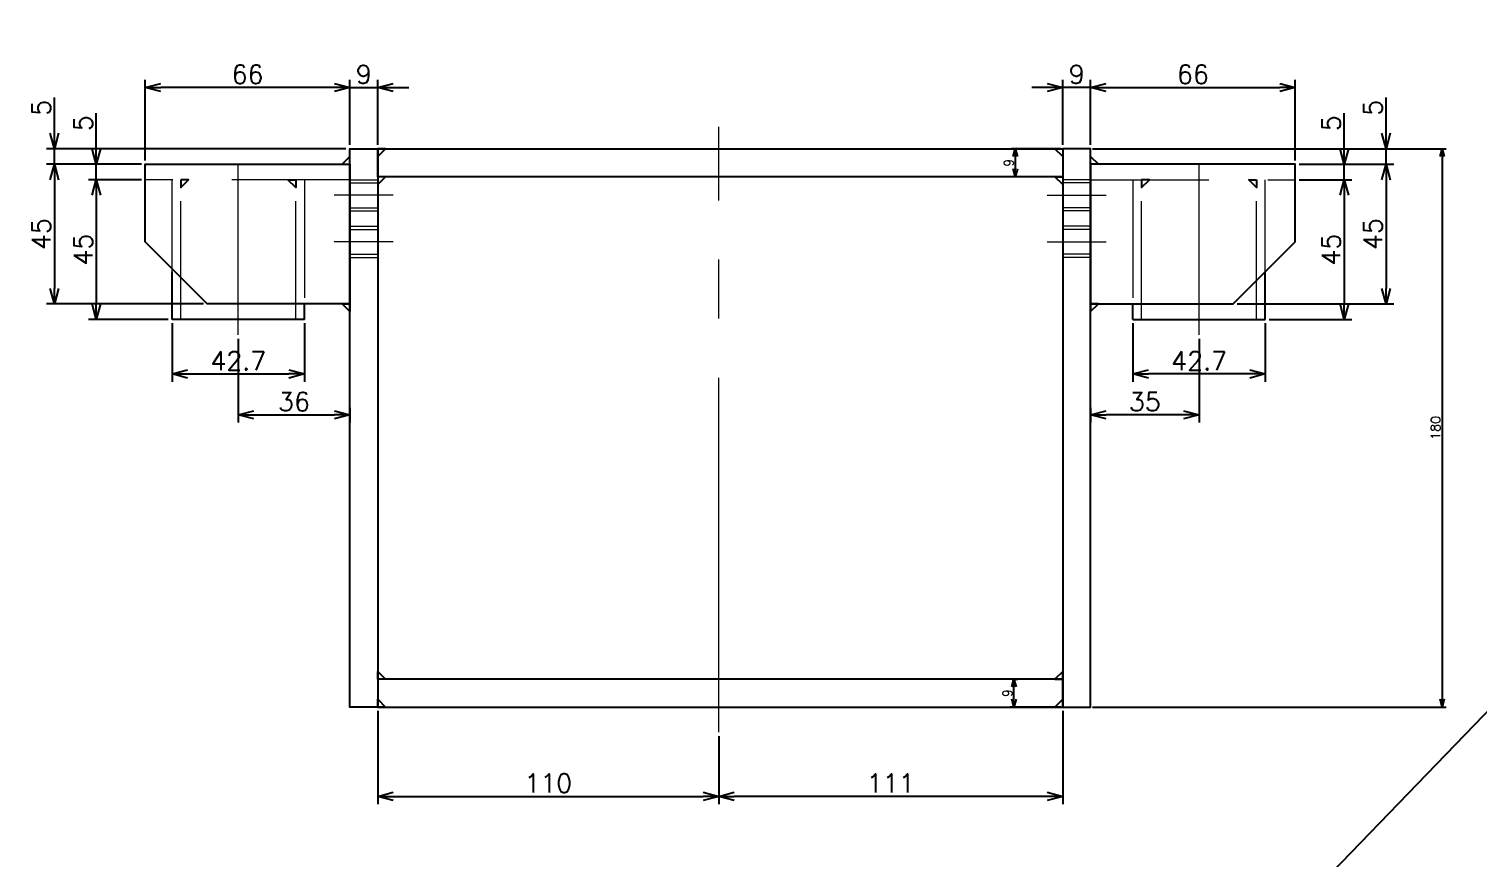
# Model space of a CAD drawing. Header units: millimetres. Extents: x -16130 to 36813, y -8099 to 27484.
# Drawn here: x 8694.7 to 9162.5, y 18188.9 to 18456.5 of the extents above; entities that cross this region are included whole.
import ezdxf

# ---------------------------------------------------------------- set-up
doc = ezdxf.new("R2010")
doc.units = ezdxf.units.MM
doc.header["$LTSCALE"] = 6
doc.header["$PDMODE"] = 99
doc.header["$PDSIZE"] = 1
doc.linetypes.add('CENTER2', pattern=[28.575, 19.05, -3.175, 3.175, -3.175])
doc.linetypes.add('HIDDEN', pattern=[9.525, 6.35, -3.175])
for name, color, linetype, lineweight in [('04_HIDDEN', 2, 'HIDDEN', 13), ('05_CENTER', 4, 'CENTER2', 13), ('08_DIM', 3, 'Continuous', 13)]:
    doc.layers.add(name, color=color, linetype=linetype, lineweight=lineweight)
doc.styles.add('KSS_TXT', font='txt.shx', dxfattribs={"bigfont": 'extfont2.shx'})
doc.dimstyles.new('KSS_DIM', dxfattribs={"dimtxt": 3, "dimasz": 2.5, "dimexe": 1.25, "dimexo": 0.625, "dimtad": 1, "dimdsep": 46, "dimtxsty": 'KSS_TXT', "dimblk": 'OPEN30', "dimcen": 0, "dimazin": 2, "dimtfac": 0.75, "dimtmove": 0, "dimatfit": 3, "dimldrblk": 'OPEN30', "dimfxl": 1, "dimtolj": 1, "dimarcsym": 0})

# ---------------------------------------------------------------- blocks, each defined once
blk = doc.blocks.new('_Open30')
at = {"color": 0, "linetype": 'ByBlock', "lineweight": -2}
for p, q in [((-1, 0.268), (0, 0)), ((0, 0), (-1, -0.268)), ((0, 0), (-1, 0))]:
    blk.add_line(p, q, dxfattribs=at)
blk = doc.blocks.new('*D605')
at = {"layer": '08_DIM', "color": 0, "lineweight": -2, "transparency": 16777216}
for p, q in [((9027.54, 18417.87), (9011.61, 18417.87)), ((9012.86, 18415.37), (9012.86, 18411.37)), ((9014.44, 18408.87), (9011.61, 18408.87))]:
    blk.add_line(p, q, dxfattribs=at)
at = {"layer": 'Defpoints', "color": 0, "transparency": 16777216}
for p in [(9028.17, 18417.87), (9012.86, 18408.87), (9015.06, 18408.87)]:
    blk.add_point(p, dxfattribs=at)
at = {"layer": '08_DIM', "color": 0, "lineweight": -2, "transparency": 16777216, "xscale": 2.5, "yscale": 2.5, "zscale": 2.5}
for p, rotation in [((9012.86, 18417.87), 90), ((9012.86, 18408.87), 270)]:
    blk.add_blockref('_Open30', p, dxfattribs=dict(at, rotation=rotation))
at = {"layer": '08_DIM', "color": 0, "transparency": 16777216, "insert": (9010.73, 18413.37), "char_height": 3, "attachment_point": 5, "rotation": 90, "style": 'KSS_TXT'}
blk.add_mtext('\\A1;9', dxfattribs=at)
blk = doc.blocks.new('*D606')
at = {"layer": '08_DIM', "color": 0, "lineweight": -2, "transparency": 16777216}
for p, q in [((9011.81, 18246.87), (9013.69, 18246.87)), ((9012.44, 18240.37), (9012.44, 18244.37)), ((9027.54, 18237.87), (9011.19, 18237.87))]:
    blk.add_line(p, q, dxfattribs=at)
at = {"layer": 'Defpoints', "color": 0, "transparency": 16777216}
for p in [(9011.19, 18246.87), (9012.44, 18246.87), (9028.17, 18237.87)]:
    blk.add_point(p, dxfattribs=at)
at = {"layer": '08_DIM', "color": 0, "lineweight": -2, "transparency": 16777216, "xscale": 2.5, "yscale": 2.5, "zscale": 2.5}
for p, rotation in [((9012.44, 18246.87), 90), ((9012.44, 18237.87), 270)]:
    blk.add_blockref('_Open30', p, dxfattribs=dict(at, rotation=rotation))
at = {"layer": '08_DIM', "color": 0, "transparency": 16777216, "insert": (9010.31, 18242.37), "char_height": 3, "attachment_point": 5, "rotation": 90, "style": 'KSS_TXT'}
blk.add_mtext('\\A1;9', dxfattribs=at)
blk = doc.blocks.new('*D607')
at = {"layer": '08_DIM', "color": 0, "lineweight": -2, "transparency": 16777216}
for p, q in [((9037.79, 18417.87), (9151.83, 18417.87)), ((9150.58, 18415.37), (9150.58, 18240.37)), ((9037.79, 18237.87), (9151.83, 18237.87))]:
    blk.add_line(p, q, dxfattribs=at)
at = {"layer": 'Defpoints', "color": 0, "transparency": 16777216}
for p in [(9037.17, 18417.87), (9037.17, 18237.87), (9150.58, 18237.87)]:
    blk.add_point(p, dxfattribs=at)
at = {"layer": '08_DIM', "color": 0, "lineweight": -2, "transparency": 16777216, "xscale": 2.5, "yscale": 2.5, "zscale": 2.5}
for p, rotation in [((9150.58, 18417.87), 90), ((9150.58, 18237.87), 270)]:
    blk.add_blockref('_Open30', p, dxfattribs=dict(at, rotation=rotation))
at = {"layer": '08_DIM', "color": 0, "transparency": 16777216, "insert": (9148.45, 18327.87), "char_height": 3, "attachment_point": 5, "rotation": 90, "style": 'KSS_TXT'}
blk.add_mtext('\\A1;180', dxfattribs=at)
blk = doc.blocks.new('*D1370')
at = {"layer": '08_DIM', "color": 0, "lineweight": -2, "transparency": 16777216}
for p, q in [((8793.17, 18437.63), (8788.17, 18437.63)), ((8798.17, 18419.12), (8798.17, 18440.13)), ((8798.17, 18437.63), (8807.17, 18437.63)), ((8807.17, 18419.12), (8807.17, 18440.13)), ((8812.17, 18437.63), (8817.17, 18437.63))]:
    blk.add_line(p, q, dxfattribs=at)
at = {"layer": 'Defpoints', "color": 0, "transparency": 16777216}
for p in [(8807.17, 18437.63), (8798.17, 18417.87), (8807.17, 18417.87)]:
    blk.add_point(p, dxfattribs=at)
at = {"layer": '08_DIM', "color": 0, "lineweight": -2, "transparency": 16777216, "xscale": 5, "yscale": 5, "zscale": 5}
blk.add_blockref('_Open30', (8798.17, 18437.63), dxfattribs=at)
at = {"layer": '08_DIM', "color": 0, "lineweight": -2, "transparency": 16777216, "xscale": 5, "yscale": 5, "zscale": 5, "rotation": 180}
blk.add_blockref('_Open30', (8807.17, 18437.63), dxfattribs=at)
at = {"layer": '08_DIM', "color": 0, "transparency": 16777216, "insert": (8802.67, 18441.88), "char_height": 6, "attachment_point": 5, "style": 'KSS_TXT'}
blk.add_mtext('\\A1;9', dxfattribs=at)
blk = doc.blocks.new('*D1371')
at = {"layer": '08_DIM', "color": 0, "lineweight": -2, "transparency": 16777216}
for p, q in [((8732.17, 18414.12), (8732.17, 18440.13)), ((8793.17, 18437.63), (8737.17, 18437.63)), ((8798.17, 18419.12), (8798.17, 18440.13))]:
    blk.add_line(p, q, dxfattribs=at)
at = {"layer": 'Defpoints', "color": 0, "transparency": 16777216}
for p in [(8732.17, 18437.63), (8798.17, 18417.87), (8732.17, 18412.87)]:
    blk.add_point(p, dxfattribs=at)
at = {"layer": '08_DIM', "color": 0, "lineweight": -2, "transparency": 16777216, "xscale": 5, "yscale": 5, "zscale": 5, "rotation": 180}
blk.add_blockref('_Open30', (8732.17, 18437.63), dxfattribs=at)
at = {"layer": '08_DIM', "color": 0, "lineweight": -2, "transparency": 16777216, "xscale": 5, "yscale": 5, "zscale": 5}
blk.add_blockref('_Open30', (8798.17, 18437.63), dxfattribs=at)
at = {"layer": '08_DIM', "color": 0, "transparency": 16777216, "insert": (8765.17, 18441.88), "char_height": 6, "attachment_point": 5, "style": 'KSS_TXT'}
blk.add_mtext('\\A1;66', dxfattribs=at)
blk = doc.blocks.new('*D1372')
at = {"layer": '08_DIM', "color": 0, "lineweight": -2, "transparency": 16777216}
for p, q in [((8762.17, 18356.62), (8762.17, 18329.59)), ((8798.17, 18334.37), (8798.17, 18329.59)), ((8767.17, 18332.09), (8793.17, 18332.09))]:
    blk.add_line(p, q, dxfattribs=at)
at = {"layer": 'Defpoints', "color": 0, "transparency": 16777216}
for p in [(8762.17, 18357.87), (8798.17, 18335.62), (8798.17, 18332.09)]:
    blk.add_point(p, dxfattribs=at)
at = {"layer": '08_DIM', "color": 0, "lineweight": -2, "transparency": 16777216, "xscale": 5, "yscale": 5, "zscale": 5, "rotation": 180}
blk.add_blockref('_Open30', (8762.17, 18332.09), dxfattribs=at)
at = {"layer": '08_DIM', "color": 0, "lineweight": -2, "transparency": 16777216, "xscale": 5, "yscale": 5, "zscale": 5}
blk.add_blockref('_Open30', (8798.17, 18332.09), dxfattribs=at)
at = {"layer": '08_DIM', "color": 0, "transparency": 16777216, "insert": (8780.17, 18336.34), "char_height": 6, "attachment_point": 5, "style": 'KSS_TXT'}
blk.add_mtext('\\A1;36', dxfattribs=at)
blk = doc.blocks.new('*D1373')
at = {"layer": '08_DIM', "color": 0, "lineweight": -2, "transparency": 16777216}
for p, q in [((8730.92, 18412.87), (8700.35, 18412.87)), ((8702.85, 18407.87), (8702.85, 18372.87)), ((8750.92, 18367.87), (8700.35, 18367.87))]:
    blk.add_line(p, q, dxfattribs=at)
at = {"layer": 'Defpoints', "color": 0, "transparency": 16777216}
for p in [(8732.17, 18412.87), (8702.85, 18367.87), (8752.17, 18367.87)]:
    blk.add_point(p, dxfattribs=at)
at = {"layer": '08_DIM', "color": 0, "lineweight": -2, "transparency": 16777216, "xscale": 5, "yscale": 5, "zscale": 5}
for p, rotation in [((8702.85, 18412.87), 90), ((8702.85, 18367.87), 270)]:
    blk.add_blockref('_Open30', p, dxfattribs=dict(at, rotation=rotation))
at = {"layer": '08_DIM', "color": 0, "transparency": 16777216, "insert": (8698.6, 18390.37), "char_height": 6, "attachment_point": 5, "rotation": 90, "style": 'KSS_TXT'}
blk.add_mtext('\\A1;45', dxfattribs=at)
blk = doc.blocks.new('*D1374')
at = {"layer": '08_DIM', "color": 0, "lineweight": -2, "transparency": 16777216}
for p, q in [((8702.85, 18422.87), (8702.85, 18434.37)), ((8796.92, 18417.87), (8700.35, 18417.87)), ((8702.85, 18412.87), (8702.85, 18417.87)), ((8730.92, 18412.87), (8700.35, 18412.87)), ((8702.85, 18407.87), (8702.85, 18402.87))]:
    blk.add_line(p, q, dxfattribs=at)
at = {"layer": 'Defpoints', "color": 0, "transparency": 16777216}
for p in [(8702.85, 18417.87), (8798.17, 18417.87), (8732.17, 18412.87)]:
    blk.add_point(p, dxfattribs=at)
at = {"layer": '08_DIM', "color": 0, "lineweight": -2, "transparency": 16777216, "xscale": 5, "yscale": 5, "zscale": 5}
for p, rotation in [((8702.85, 18417.87), 270), ((8702.85, 18412.87), 90)]:
    blk.add_blockref('_Open30', p, dxfattribs=dict(at, rotation=rotation))
at = {"layer": '08_DIM', "color": 0, "transparency": 16777216, "insert": (8698.6, 18431.12), "char_height": 6, "attachment_point": 5, "rotation": 90, "style": 'KSS_TXT'}
blk.add_mtext('\\A1;5', dxfattribs=at)
blk = doc.blocks.new('*D1375')
at = {"layer": '08_DIM', "color": 0, "lineweight": -2, "transparency": 16777216}
for p, q in [((8740.82, 18361.62), (8740.82, 18342.76)), ((8783.52, 18361.62), (8783.52, 18342.76)), ((8745.82, 18345.26), (8778.52, 18345.26))]:
    blk.add_line(p, q, dxfattribs=at)
at = {"layer": 'Defpoints', "color": 0, "transparency": 16777216}
for p in [(8740.82, 18362.87), (8783.52, 18362.87), (8783.52, 18345.26)]:
    blk.add_point(p, dxfattribs=at)
at = {"layer": '08_DIM', "color": 0, "lineweight": -2, "transparency": 16777216, "xscale": 5, "yscale": 5, "zscale": 5, "rotation": 180}
blk.add_blockref('_Open30', (8740.82, 18345.26), dxfattribs=at)
at = {"layer": '08_DIM', "color": 0, "lineweight": -2, "transparency": 16777216, "xscale": 5, "yscale": 5, "zscale": 5}
blk.add_blockref('_Open30', (8783.52, 18345.26), dxfattribs=at)
at = {"layer": '08_DIM', "color": 0, "transparency": 16777216, "insert": (8762.17, 18349.51), "char_height": 6, "attachment_point": 5, "style": 'KSS_TXT'}
blk.add_mtext('\\A1;42.7', dxfattribs=at)
blk = doc.blocks.new('*D1380')
at = {"layer": '08_DIM', "color": 0, "lineweight": -2, "transparency": 16777216}
for p, q in [((8807.17, 18236.62), (8807.17, 18206.55)), ((8917.17, 18228.5), (8917.17, 18206.55)), ((8812.17, 18209.05), (8912.17, 18209.05))]:
    blk.add_line(p, q, dxfattribs=at)
at = {"layer": 'Defpoints', "color": 0, "transparency": 16777216}
for p in [(8807.17, 18237.87), (8917.17, 18229.75), (8917.17, 18209.05)]:
    blk.add_point(p, dxfattribs=at)
at = {"layer": '08_DIM', "color": 0, "lineweight": -2, "transparency": 16777216, "xscale": 5, "yscale": 5, "zscale": 5, "rotation": 180}
blk.add_blockref('_Open30', (8807.17, 18209.05), dxfattribs=at)
at = {"layer": '08_DIM', "color": 0, "lineweight": -2, "transparency": 16777216, "xscale": 5, "yscale": 5, "zscale": 5}
blk.add_blockref('_Open30', (8917.17, 18209.05), dxfattribs=at)
at = {"layer": '08_DIM', "color": 0, "transparency": 16777216, "insert": (8862.17, 18213.3), "char_height": 6, "attachment_point": 5, "style": 'KSS_TXT'}
blk.add_mtext('\\A1;110', dxfattribs=at)
blk = doc.blocks.new('*D1381')
at = {"layer": '08_DIM', "color": 0, "lineweight": -2, "transparency": 16777216}
for p, q in [((9028.17, 18236.62), (9028.17, 18206.55)), ((8917.17, 18228.5), (8917.17, 18206.55)), ((9023.17, 18209.05), (8922.17, 18209.05))]:
    blk.add_line(p, q, dxfattribs=at)
at = {"layer": 'Defpoints', "color": 0, "transparency": 16777216}
for p in [(9028.17, 18237.87), (8917.17, 18229.75), (8917.17, 18209.05)]:
    blk.add_point(p, dxfattribs=at)
at = {"layer": '08_DIM', "color": 0, "lineweight": -2, "transparency": 16777216, "xscale": 5, "yscale": 5, "zscale": 5, "rotation": 180}
blk.add_blockref('_Open30', (8917.17, 18209.05), dxfattribs=at)
at = {"layer": '08_DIM', "color": 0, "lineweight": -2, "transparency": 16777216, "xscale": 5, "yscale": 5, "zscale": 5}
blk.add_blockref('_Open30', (9028.17, 18209.05), dxfattribs=at)
at = {"layer": '08_DIM', "color": 0, "transparency": 16777216, "insert": (8972.67, 18213.3), "char_height": 6, "attachment_point": 5, "style": 'KSS_TXT'}
blk.add_mtext('\\A1;111', dxfattribs=at)
blk = doc.blocks.new('A$C603D4B0F_1_1')
at = {"color": 0}
for p, q in [((-176.35, -55), (-176.35, -39.65)), ((176.35, -55), (176.35, -39.65)), ((-133.65, -55), (-133.65, -50)), ((133.65, -55), (133.65, -50)), ((-133.65, -55), (-176.35, -55)), ((133.65, -55), (176.35, -55))]:
    blk.add_line(p, q, dxfattribs=at)
for points in [[(-119, -80), (-119, 0), (-110, 0), (-110, -80)], [(120, -85), (120, 0), (111, 0), (111, -85)], [(-110, -80), (-110, -180), (-119, -180), (-119, -80)], [(111, -85), (111, -180), (120, -180), (120, -85)]]:
    blk.add_lwpolyline(points, dxfattribs=at)
for points in [[(-110, 0), (111, 0), (111, -9), (-110, -9)], [(-119, -5), (-119, -50), (-165, -50), (-185, -30), (-185, -5)], [(120, -5), (120, -50), (166, -50), (186, -30), (186, -5)], [(-110, -180), (111, -180), (111, -171), (-110, -171)]]:
    blk.add_lwpolyline(points, close=True, dxfattribs=at)
at = {"color": 3}
for points in [[(-110, 0), (-110, -2.5), (-110, -2.5), (-107.5, 0)], [(111, 0), (111, -2.5), (111, -2.5), (108.5, 0)], [(-119, -5), (-119, -2.5), (-119, -2.5), (-121.5, -5)], [(120, -5), (120, -2.5), (120, -2.5), (122.5, -5)], [(-110, -9), (-110, -11.5), (-110, -11.5), (-107.5, -9)], [(111, -9), (111, -11.5), (111, -11.5), (108.5, -9)], [(-173.55, -10), (-173.55, -12.5), (-173.55, -12.5), (-171.05, -10)], [(-136.45, -10), (-136.45, -12.5), (-136.45, -12.5), (-138.95, -10)], [(136.45, -10), (136.45, -12.5), (136.45, -12.5), (138.95, -10)], [(173.55, -10), (173.55, -12.5), (173.55, -12.5), (171.05, -10)], [(-119, -50), (-119, -52.5), (-119, -52.5), (-121.5, -50)], [(120, -50), (120, -52.5), (120, -52.5), (122.5, -50)], [(-110, -171), (-110, -168.5), (-110, -168.5), (-107.5, -171)], [(111, -171), (111, -168.5), (111, -168.5), (108.5, -171)], [(-110, -180), (-110, -177.5), (-110, -177.5), (-107.5, -180)], [(111, -180), (111, -177.5), (111, -177.5), (108.5, -180)]]:
    blk.add_lwpolyline(points, close=True, dxfattribs=at)
at = {"layer": '04_HIDDEN'}
for p, q in [((-119, -10), (-185, -10)), ((-176.35, -39.65), (-176.35, -10)), ((-173.55, -55), (-173.55, -10)), ((-136.45, -55), (-136.45, -10)), ((-133.65, -10), (-133.65, -50)), ((-119, -10), (-110, -10)), ((-119, -11), (-110, -11)), ((120, -10), (111, -10)), ((120, -11), (111, -11)), ((120, -10), (186, -10)), ((133.65, -10), (133.65, -50)), ((136.45, -55), (136.45, -10)), ((173.55, -55), (173.55, -10)), ((176.35, -39.65), (176.35, -10)), ((-119, -19), (-110, -19)), ((-119, -20), (-110, -20)), ((120, -19), (111, -19)), ((120, -20), (111, -20)), ((-119, -25), (-110, -25)), ((-119, -26), (-110, -26)), ((120, -25), (111, -25)), ((120, -26), (111, -26)), ((-119, -34), (-110, -34)), ((-119, -35), (-110, -35)), ((120, -34), (111, -34)), ((120, -35), (111, -35))]:
    blk.add_line(p, q, dxfattribs=at)
at = {"layer": '05_CENTER'}
for p, q in [((0, -188.12), (0, 7.06)), ((-155, -60), (-155, -5)), ((155, -60), (155, -5)), ((-105, -15), (-124, -15)), ((106, -15), (125, -15)), ((-105, -30), (-124, -30)), ((106, -30), (125, -30))]:
    blk.add_line(p, q, dxfattribs=at)
blk = doc.blocks.new('*D1499')
at = {"layer": '08_DIM', "color": 0, "lineweight": -2, "transparency": 16777216}
for p, q in [((8730.92, 18407.87), (8713.86, 18407.87)), ((8716.36, 18402.87), (8716.36, 18367.87)), ((8739.57, 18362.87), (8713.86, 18362.87))]:
    blk.add_line(p, q, dxfattribs=at)
at = {"layer": 'Defpoints', "color": 0, "transparency": 16777216}
for p in [(8732.17, 18407.87), (8716.36, 18362.87), (8740.82, 18362.87)]:
    blk.add_point(p, dxfattribs=at)
at = {"layer": '08_DIM', "color": 0, "lineweight": -2, "transparency": 16777216, "xscale": 5, "yscale": 5, "zscale": 5}
for p, rotation in [((8716.36, 18407.87), 90), ((8716.36, 18362.87), 270)]:
    blk.add_blockref('_Open30', p, dxfattribs=dict(at, rotation=rotation))
at = {"layer": '08_DIM', "color": 0, "transparency": 16777216, "insert": (8712.1, 18385.37), "char_height": 6, "attachment_point": 5, "rotation": 90, "style": 'KSS_TXT'}
blk.add_mtext('\\A1;45', dxfattribs=at)
blk = doc.blocks.new('*D1500')
at = {"layer": '08_DIM', "color": 0, "lineweight": -2, "transparency": 16777216}
for p, q in [((8716.36, 18417.87), (8716.36, 18429.37)), ((8730.92, 18412.87), (8713.86, 18412.87)), ((8716.36, 18407.87), (8716.36, 18412.87)), ((8730.92, 18407.87), (8713.86, 18407.87)), ((8716.36, 18402.87), (8716.36, 18397.87))]:
    blk.add_line(p, q, dxfattribs=at)
at = {"layer": 'Defpoints', "color": 0, "transparency": 16777216}
for p in [(8716.36, 18412.87), (8732.17, 18412.87), (8732.17, 18407.87)]:
    blk.add_point(p, dxfattribs=at)
at = {"layer": '08_DIM', "color": 0, "lineweight": -2, "transparency": 16777216, "xscale": 5, "yscale": 5, "zscale": 5}
for p, rotation in [((8716.36, 18412.87), 270), ((8716.36, 18407.87), 90)]:
    blk.add_blockref('_Open30', p, dxfattribs=dict(at, rotation=rotation))
at = {"layer": '08_DIM', "color": 0, "transparency": 16777216, "insert": (8712.1, 18426.12), "char_height": 6, "attachment_point": 5, "rotation": 90, "style": 'KSS_TXT'}
blk.add_mtext('\\A1;5', dxfattribs=at)
blk = doc.blocks.new('*D1501')
at = {"layer": '08_DIM', "color": 0, "lineweight": -2, "transparency": 16777216}
for p, q in [((9023.17, 18437.63), (9018.17, 18437.63)), ((9028.17, 18419.12), (9028.17, 18440.13)), ((9037.17, 18437.63), (9028.17, 18437.63)), ((9037.17, 18419.12), (9037.17, 18440.13)), ((9042.17, 18437.63), (9047.17, 18437.63))]:
    blk.add_line(p, q, dxfattribs=at)
at = {"layer": 'Defpoints', "color": 0, "transparency": 16777216}
for p in [(9028.17, 18437.63), (9028.17, 18417.87), (9037.17, 18417.87)]:
    blk.add_point(p, dxfattribs=at)
at = {"layer": '08_DIM', "color": 0, "lineweight": -2, "transparency": 16777216, "xscale": 5, "yscale": 5, "zscale": 5}
blk.add_blockref('_Open30', (9028.17, 18437.63), dxfattribs=at)
at = {"layer": '08_DIM', "color": 0, "lineweight": -2, "transparency": 16777216, "xscale": 5, "yscale": 5, "zscale": 5, "rotation": 180}
blk.add_blockref('_Open30', (9037.17, 18437.63), dxfattribs=at)
at = {"layer": '08_DIM', "color": 0, "transparency": 16777216, "insert": (9032.67, 18441.88), "char_height": 6, "attachment_point": 5, "style": 'KSS_TXT'}
blk.add_mtext('\\A1;9', dxfattribs=at)
blk = doc.blocks.new('*D1502')
at = {"layer": '08_DIM', "color": 0, "lineweight": -2, "transparency": 16777216}
for p, q in [((9037.17, 18419.12), (9037.17, 18440.13)), ((9042.17, 18437.63), (9098.17, 18437.63)), ((9103.17, 18414.12), (9103.17, 18440.13))]:
    blk.add_line(p, q, dxfattribs=at)
at = {"layer": 'Defpoints', "color": 0, "transparency": 16777216}
for p in [(9103.17, 18437.63), (9037.17, 18417.87), (9103.17, 18412.87)]:
    blk.add_point(p, dxfattribs=at)
at = {"layer": '08_DIM', "color": 0, "lineweight": -2, "transparency": 16777216, "xscale": 5, "yscale": 5, "zscale": 5, "rotation": 180}
blk.add_blockref('_Open30', (9037.17, 18437.63), dxfattribs=at)
at = {"layer": '08_DIM', "color": 0, "lineweight": -2, "transparency": 16777216, "xscale": 5, "yscale": 5, "zscale": 5}
blk.add_blockref('_Open30', (9103.17, 18437.63), dxfattribs=at)
at = {"layer": '08_DIM', "color": 0, "transparency": 16777216, "insert": (9070.17, 18441.88), "char_height": 6, "attachment_point": 5, "style": 'KSS_TXT'}
blk.add_mtext('\\A1;66', dxfattribs=at)
blk = doc.blocks.new('*D1503')
at = {"layer": '08_DIM', "color": 0, "lineweight": -2, "transparency": 16777216}
for p, q in [((9072.17, 18356.62), (9072.17, 18329.59)), ((9037.17, 18334.37), (9037.17, 18329.59)), ((9067.17, 18332.09), (9042.17, 18332.09))]:
    blk.add_line(p, q, dxfattribs=at)
at = {"layer": 'Defpoints', "color": 0, "transparency": 16777216}
for p in [(9072.17, 18357.87), (9037.17, 18335.62), (9037.17, 18332.09)]:
    blk.add_point(p, dxfattribs=at)
at = {"layer": '08_DIM', "color": 0, "lineweight": -2, "transparency": 16777216, "xscale": 5, "yscale": 5, "zscale": 5, "rotation": 180}
blk.add_blockref('_Open30', (9037.17, 18332.09), dxfattribs=at)
at = {"layer": '08_DIM', "color": 0, "lineweight": -2, "transparency": 16777216, "xscale": 5, "yscale": 5, "zscale": 5}
blk.add_blockref('_Open30', (9072.17, 18332.09), dxfattribs=at)
at = {"layer": '08_DIM', "color": 0, "transparency": 16777216, "insert": (9054.67, 18336.34), "char_height": 6, "attachment_point": 5, "style": 'KSS_TXT'}
blk.add_mtext('\\A1;35', dxfattribs=at)
blk = doc.blocks.new('*D1504')
at = {"layer": '08_DIM', "color": 0, "lineweight": -2, "transparency": 16777216}
for p, q in [((9104.42, 18412.87), (9134.98, 18412.87)), ((9132.48, 18407.87), (9132.48, 18372.87)), ((9084.42, 18367.87), (9134.98, 18367.87))]:
    blk.add_line(p, q, dxfattribs=at)
at = {"layer": 'Defpoints', "color": 0, "transparency": 16777216}
for p in [(9103.17, 18412.87), (9083.17, 18367.87), (9132.48, 18367.87)]:
    blk.add_point(p, dxfattribs=at)
at = {"layer": '08_DIM', "color": 0, "lineweight": -2, "transparency": 16777216, "xscale": 5, "yscale": 5, "zscale": 5}
for p, rotation in [((9132.48, 18412.87), 90), ((9132.48, 18367.87), 270)]:
    blk.add_blockref('_Open30', p, dxfattribs=dict(at, rotation=rotation))
at = {"layer": '08_DIM', "color": 0, "transparency": 16777216, "insert": (9128.23, 18390.37), "char_height": 6, "attachment_point": 5, "rotation": 90, "style": 'KSS_TXT'}
blk.add_mtext('\\A1;45', dxfattribs=at)
blk = doc.blocks.new('*D1505')
at = {"layer": '08_DIM', "color": 0, "lineweight": -2, "transparency": 16777216}
for p, q in [((9132.48, 18422.87), (9132.48, 18434.37)), ((9038.42, 18417.87), (9134.98, 18417.87)), ((9132.48, 18412.87), (9132.48, 18417.87)), ((9104.42, 18412.87), (9134.98, 18412.87)), ((9132.48, 18407.87), (9132.48, 18402.87))]:
    blk.add_line(p, q, dxfattribs=at)
at = {"layer": 'Defpoints', "color": 0, "transparency": 16777216}
for p in [(9037.17, 18417.87), (9132.48, 18417.87), (9103.17, 18412.87)]:
    blk.add_point(p, dxfattribs=at)
at = {"layer": '08_DIM', "color": 0, "lineweight": -2, "transparency": 16777216, "xscale": 5, "yscale": 5, "zscale": 5}
for p, rotation in [((9132.48, 18417.87), 270), ((9132.48, 18412.87), 90)]:
    blk.add_blockref('_Open30', p, dxfattribs=dict(at, rotation=rotation))
at = {"layer": '08_DIM', "color": 0, "transparency": 16777216, "insert": (9128.23, 18431.12), "char_height": 6, "attachment_point": 5, "rotation": 90, "style": 'KSS_TXT'}
blk.add_mtext('\\A1;5', dxfattribs=at)
blk = doc.blocks.new('*D1506')
at = {"layer": '08_DIM', "color": 0, "lineweight": -2, "transparency": 16777216}
for p, q in [((9050.82, 18361.62), (9050.82, 18342.76)), ((9093.52, 18361.62), (9093.52, 18342.76)), ((9088.52, 18345.26), (9055.82, 18345.26))]:
    blk.add_line(p, q, dxfattribs=at)
at = {"layer": 'Defpoints', "color": 0, "transparency": 16777216}
for p in [(9050.82, 18362.87), (9093.52, 18362.87), (9050.82, 18345.26)]:
    blk.add_point(p, dxfattribs=at)
at = {"layer": '08_DIM', "color": 0, "lineweight": -2, "transparency": 16777216, "xscale": 5, "yscale": 5, "zscale": 5, "rotation": 180}
blk.add_blockref('_Open30', (9050.82, 18345.26), dxfattribs=at)
at = {"layer": '08_DIM', "color": 0, "lineweight": -2, "transparency": 16777216, "xscale": 5, "yscale": 5, "zscale": 5}
blk.add_blockref('_Open30', (9093.52, 18345.26), dxfattribs=at)
at = {"layer": '08_DIM', "color": 0, "transparency": 16777216, "insert": (9072.17, 18349.51), "char_height": 6, "attachment_point": 5, "style": 'KSS_TXT'}
blk.add_mtext('\\A1;42.7', dxfattribs=at)
blk = doc.blocks.new('*D1507')
at = {"layer": '08_DIM', "color": 0, "lineweight": -2, "transparency": 16777216}
for p, q in [((9104.42, 18407.87), (9121.47, 18407.87)), ((9118.97, 18402.87), (9118.97, 18367.87)), ((9094.77, 18362.87), (9121.47, 18362.87))]:
    blk.add_line(p, q, dxfattribs=at)
at = {"layer": 'Defpoints', "color": 0, "transparency": 16777216}
for p in [(9103.17, 18407.87), (9093.52, 18362.87), (9118.97, 18362.87)]:
    blk.add_point(p, dxfattribs=at)
at = {"layer": '08_DIM', "color": 0, "lineweight": -2, "transparency": 16777216, "xscale": 5, "yscale": 5, "zscale": 5}
for p, rotation in [((9118.97, 18407.87), 90), ((9118.97, 18362.87), 270)]:
    blk.add_blockref('_Open30', p, dxfattribs=dict(at, rotation=rotation))
at = {"layer": '08_DIM', "color": 0, "transparency": 16777216, "insert": (9114.72, 18385.37), "char_height": 6, "attachment_point": 5, "rotation": 90, "style": 'KSS_TXT'}
blk.add_mtext('\\A1;45', dxfattribs=at)
blk = doc.blocks.new('*D1508')
at = {"layer": '08_DIM', "color": 0, "lineweight": -2, "transparency": 16777216}
for p, q in [((9118.97, 18417.87), (9118.97, 18429.37)), ((9104.42, 18412.87), (9121.47, 18412.87)), ((9118.97, 18407.87), (9118.97, 18412.87)), ((9104.42, 18407.87), (9121.47, 18407.87)), ((9118.97, 18402.87), (9118.97, 18397.87))]:
    blk.add_line(p, q, dxfattribs=at)
at = {"layer": 'Defpoints', "color": 0, "transparency": 16777216}
for p in [(9103.17, 18412.87), (9118.97, 18412.87), (9103.17, 18407.87)]:
    blk.add_point(p, dxfattribs=at)
at = {"layer": '08_DIM', "color": 0, "lineweight": -2, "transparency": 16777216, "xscale": 5, "yscale": 5, "zscale": 5}
for p, rotation in [((9118.97, 18412.87), 270), ((9118.97, 18407.87), 90)]:
    blk.add_blockref('_Open30', p, dxfattribs=dict(at, rotation=rotation))
at = {"layer": '08_DIM', "color": 0, "transparency": 16777216, "insert": (9114.72, 18426.12), "char_height": 6, "attachment_point": 5, "rotation": 90, "style": 'KSS_TXT'}
blk.add_mtext('\\A1;5', dxfattribs=at)

msp = doc.modelspace()

# ---------------------------------------------------------------- linework, layer by layer
at = {"color": 2}
msp.add_line((9377.72617, 18456.48728), (8761.70535, 17818.84501), dxfattribs=at)
at = {"layer": '05_CENTER'}
msp.add_line((8917.16542, 18229.75019), (8917.16542, 18424.93119), dxfattribs=at)

# ---------------------------------------------------------------- block references
msp.add_blockref('A$C603D4B0F_1_1', (8917.16542, 18417.86976))

# ---------------------------------------------------------------- dimensions: what is measured, and where the dimension line sits
at = {"layer": '08_DIM'}
for base, p1, p2, picture, middle in [((8732.16542, 18437.6318), (8798.16542, 18417.86976), (8732.16542, 18412.86974), '*D1371', (8765.16542, 18441.8818)), ((8807.16542, 18437.6318), (8798.16542, 18417.86976), (8807.16542, 18417.86976), '*D1370', (8802.66542, 18441.8818)), ((8783.51542, 18345.25725), (8740.81542, 18362.86974), (8783.51542, 18362.86974), '*D1375', (8762.16542, 18349.50725))]:
    dim = msp.add_linear_dim(base=base, p1=p1, p2=p2, dimstyle='KSS_DIM', override={"dimscale": 2}, dxfattribs=at)
    dim.commit()
    dim.dimension.update_dxf_attribs({"geometry": picture, "text_midpoint": middle})
for base, p1, p2, angle, picture, middle in [((9028.16542, 18437.6318), (9037.16542, 18417.86976), (9028.16542, 18417.86976), 180, '*D1501', (9032.66542, 18441.8818)), ((9103.16542, 18437.6318), (9037.16542, 18417.86976), (9103.16542, 18412.86974), 180, '*D1502', (9070.16542, 18441.8818)), ((8702.84926, 18417.86976), (8732.16542, 18412.86974), (8798.16542, 18417.86976), 270, '*D1374', (8698.59509, 18431.11976)), ((9132.48158, 18417.86976), (9103.16542, 18412.86974), (9037.16542, 18417.86976), 270, '*D1505', (9128.22742, 18431.11976)), ((8716.35899, 18412.86974), (8732.16542, 18407.86974), (8732.16542, 18412.86974), 270, '*D1500', (8712.10482, 18426.11974)), ((9118.97185, 18412.86974), (9103.16542, 18407.86974), (9103.16542, 18412.86974), 270, '*D1508', (9114.71769, 18426.11974)), ((8702.84926, 18367.86974), (8732.16542, 18412.86974), (8752.16542, 18367.86974), 270, '*D1373', (8698.59509, 18390.36974)), ((9132.48158, 18367.86974), (9103.16542, 18412.86974), (9083.16542, 18367.86974), 270, '*D1504', (9128.22742, 18390.36974)), ((8716.35899, 18362.86974), (8732.16542, 18407.86974), (8740.81542, 18362.86974), 270, '*D1499', (8712.10482, 18385.36974)), ((9118.97185, 18362.86974), (9103.16542, 18407.86974), (9093.51652, 18362.86974), 270, '*D1507', (9114.71769, 18385.36974)), ((9050.81652, 18345.25725), (9093.51652, 18362.86974), (9050.81652, 18362.86974), 180, '*D1506', (9072.16652, 18349.50725)), ((8917.16542, 18209.04659), (8807.16542, 18237.86976), (8917.16542, 18229.75019), 180, '*D1380', (8862.16542, 18213.29659)), ((8917.16542, 18209.04659), (9028.16542, 18237.86976), (8917.16542, 18229.75019), 180, '*D1381', (8972.66542, 18213.29659))]:
    dim = msp.add_linear_dim(base=base, p1=p1, p2=p2, angle=angle, dimstyle='KSS_DIM', override={"dimscale": 2}, dxfattribs=at)
    dim.commit()
    dim.dimension.update_dxf_attribs({"geometry": picture, "text_midpoint": middle})
at = {"layer": '08_DIM', "color": 1}
for base, p1, p2, picture, middle in [((9012.8579, 18408.86976), (9028.16542, 18417.86976), (9015.06245, 18408.86976), '*D605', (9010.7329, 18413.36976)), ((9012.437, 18246.86976), (9028.16542, 18237.86976), (9011.187, 18246.86976), '*D606', (9010.312, 18242.36976))]:
    dim = msp.add_linear_dim(base=base, p1=p1, p2=p2, angle=90, dimstyle='KSS_DIM', dxfattribs=at)
    dim.commit()
    dim.dimension.update_dxf_attribs({"geometry": picture, "text_midpoint": middle})
at = {"layer": '08_DIM'}
dim = msp.add_linear_dim(base=(9150.57764, 18237.86976), p1=(9037.16542, 18417.86976), p2=(9037.16542, 18237.86976), angle=90, dimstyle='KSS_DIM', dxfattribs=at)
dim.commit()
dim.dimension.update_dxf_attribs({"geometry": '*D607', "text_midpoint": (9148.45264, 18327.86976)})
at = {"layer": '08_DIM', "color": 1}
dim = msp.add_linear_dim(base=(8798.16542, 18332.08558), p1=(8762.16542, 18357.86974), p2=(8798.16542, 18335.6195), dimstyle='KSS_DIM', override={"dimscale": 2}, dxfattribs=at)
dim.commit()
dim.dimension.update_dxf_attribs({"geometry": '*D1372', "text_midpoint": (8780.16542, 18336.33558)})
dim = msp.add_linear_dim(base=(9037.16542, 18332.08558), p1=(9072.16652, 18357.86976), p2=(9037.16542, 18335.6195), angle=180, dimstyle='KSS_DIM', override={"dimscale": 2}, dxfattribs=at)
dim.commit()
dim.dimension.update_dxf_attribs({"geometry": '*D1503', "text_midpoint": (9054.66597, 18336.33975)})

doc.saveas('drawing.dxf')
